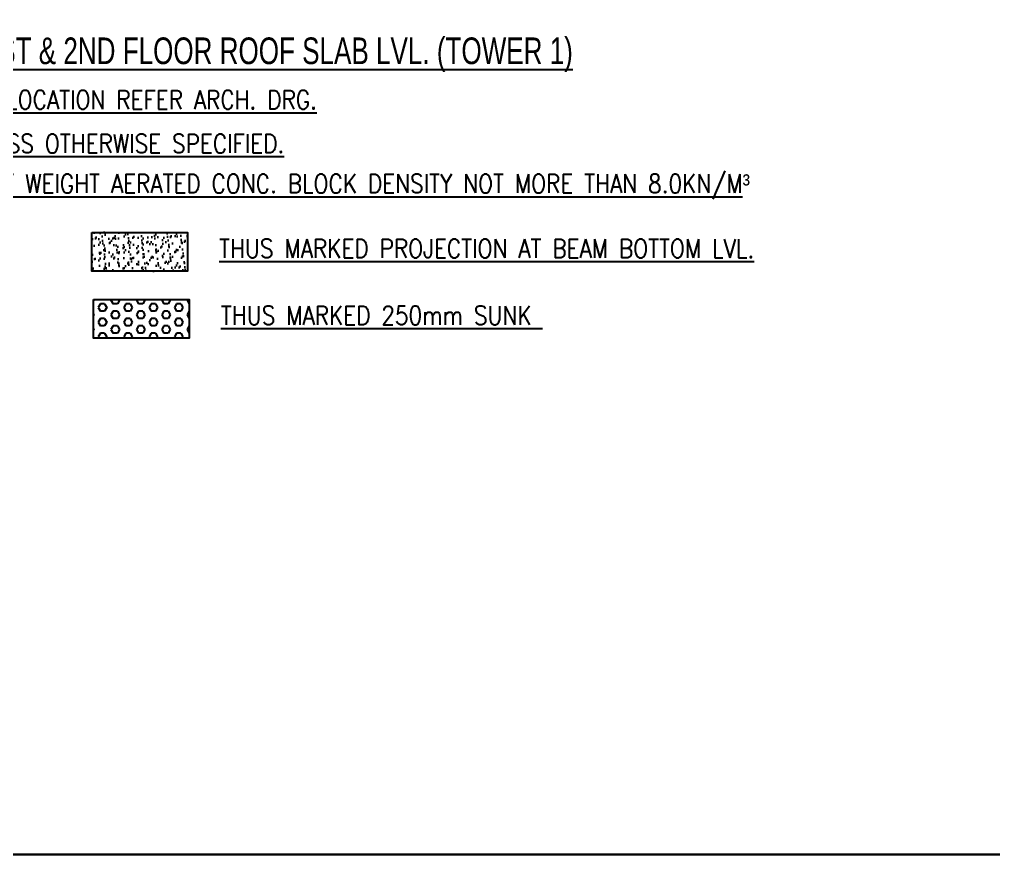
# Model space of a CAD drawing. Header units: millimetres. Extents: x 1078357 to 2594950, y -4969473 to -4636555.
# Drawn here: x 1247072 to 1261697, y -4684349 to -4671815 of the extents above; entities that cross this region are included whole.
import ezdxf

# ---------------------------------------------------------------- set-up
doc = ezdxf.new("R2010")
doc.units = ezdxf.units.MM
doc.layers.add('Boundary', color=40, linetype='Continuous', lineweight=30)
doc.layers.add('HATCH', color=8, linetype='Continuous', lineweight=30)
for name, color, linetype in [('S TEXT', 7, 'Continuous'), ('S-LEGEND', 7, 'Continuous'), ('SLAB FOLD', 8, 'Continuous')]:
    doc.layers.add(name, color=color, linetype=linetype)
doc.styles.add('ROMANS', font='romans.shx', dxfattribs={"width": 0.85})
doc.styles.add('SANSSERIF', font='sas_____.pfb')

msp = doc.modelspace()

# ---------------------------------------------------------------- hatches: boundary and pattern name
at = {"layer": 'HATCH'}
h = msp.add_hatch(dxfattribs=at)
h.set_pattern_fill('AR-SAND', color=8, scale=3, angle=90)
h.set_pattern_definition([(127.5, (501724.31, -38214.95), (-146.8239712, -4.800094), [0, -115.824, 0, -129.54, 0, -123.825]), (97.5, (501724.3, -38214.95), (-215.04753, 134.856985), [0, -62.484, 0, -104.394, 0, -40.005]), (57.5, (501724.31, -38308.68), (-0.4311554, 237.297711), [0, -38.1, 0, -137.16, 0, -179.07]), (47.5, (501724.3, -38308.68), (-66.878797, 229.066936), [0, -19.05, 0, -89.916, 0, -102.87])])
h.paths.add_polyline_path([(1248158.1, -4675013.3), (1249593.6, -4675013.3), (1249593.6, -4675594.7), (1248158.1, -4675594.7)])
at = {"layer": 'SLAB FOLD', "ltscale": 1000}
h = msp.add_hatch(dxfattribs=at)
h.set_pattern_fill('HEX', color=8, scale=20, angle=180)
h.set_pattern_definition([(180, (1200725.59, -4431254.44), (-1e-14, -109.985226), [63.5, -127]), (300, (1200725.59, -4431254.44), (95.25, 54.992613), [63.5, -127]), (240, (1200662.09, -4431254.44), (95.25, -54.992613), [63.5, -127])])
h.paths.add_polyline_path([(1248184.9, -4676017.4), (1249620.5, -4676017.4), (1249620.5, -4676598.7), (1248184.9, -4676598.7)])

# ---------------------------------------------------------------- linework, layer by layer
at = {"layer": 'Boundary', "ltscale": 700, "elevation": 0}
msp.add_lwpolyline([(1220842.9, -4636994.1), (1327544.7, -4636994.1), (1327544.7, -4684348.8), (1220842.9, -4684348.8)], close=True, dxfattribs=at)
at = {"layer": 'S-LEGEND', "color": 1, "linetype": 'Continuous', "elevation": 0.2}
for points in [[(1248158.1, -4675013.3), (1249593.6, -4675013.3), (1249593.6, -4675594.7), (1248158.1, -4675594.7)], [(1248184.9, -4676017.4), (1249620.5, -4676017.4), (1249620.5, -4676598.7), (1248184.9, -4676598.7)]]:
    msp.add_lwpolyline(points, close=True, dxfattribs=at)

# ---------------------------------------------------------------- texts
at = {"layer": 'S TEXT', "color": 1, "extrusion": (-1.33677e-08, 3.74197e-09, 1), "style": 'SANSSERIF', "width": 0.7}
msp.add_text('%%USTRUCTURAL LAYOUT TYPE- AT 1ST & 2ND FLOOR ROOF SLAB LVL. (TOWER 1)', height=400, dxfattribs=at).set_placement((1240254.9, -4672485.2, 0.2))
at = {"layer": 'S-LEGEND', "color": 0, "linetype": 'Continuous', "style": 'ROMANS', "width": 0.85}
for s, p in [('%%U* FOR ALL CENTRE LINE DIMENSIONS & LOCATION REFER ARCH. DRG.', (1240367, -4673159.3, 0.2)), ('%%U* ALL SLABS 125THK. R.C.C. SLAB UNLESS OTHERWISE SPECIFIED.', (1240367, -4673817.7, 0.2)), ('%%UTHUS MARKED PROJECTION AT BEAM BOTTOM LVL.', (1250068.7, -4675393.5, 0.2)), ('%%UTHUS MARKED 250mm SUNK ', (1250095.5, -4676397.5, 0.2))]:
    msp.add_text(s, height=280.28, dxfattribs=at).set_placement(p)
at = {"layer": 'S-LEGEND', "color": 0, "linetype": 'Continuous', "insert": (1240490.4, -4674512.5, 0.2), "char_height": 280.2804, "width": 26415.119, "attachment_point": 7, "style": 'ROMANS'}
msp.add_mtext('{\\L*BLOCK MASONARY MUST BE WITH LIGHT WEIGHT AERATED CONC. BLOCK DENSITY NOT MORE THAN 8.0KN/M\\fArial|b0|i0|c0|p34;\\l³}', dxfattribs=at)

doc.saveas('drawing.dxf')
